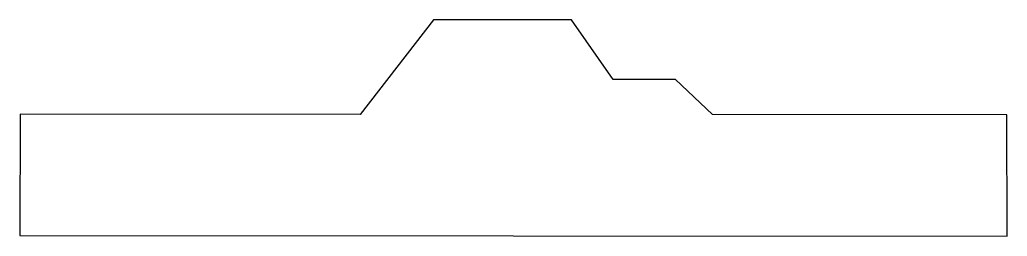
# Model space of a CAD drawing. Extents: x 50.9 to 123.6, y -66 to -50.
import ezdxf

# ---------------------------------------------------------------- set-up
doc = ezdxf.new("R2010")
doc.units = 0
doc.layers.get('0').update_dxf_attribs({"linetype": 'CONTINUOUS'})

msp = doc.modelspace()

# ---------------------------------------------------------------- linework, layer by layer
at = {"color": 7}
msp.add_lwpolyline([(50.887612, -56.964535), (50.850068, -65.911763), (123.581456, -65.964326), (123.551418, -57.005945), (101.866974, -56.975909), (99.157309, -54.390928), (94.546579, -54.390928), (91.486695, -49.990929), (81.312978, -49.990929), (75.910424, -56.974843)], close=True, dxfattribs=at)

doc.saveas('drawing.dxf')
